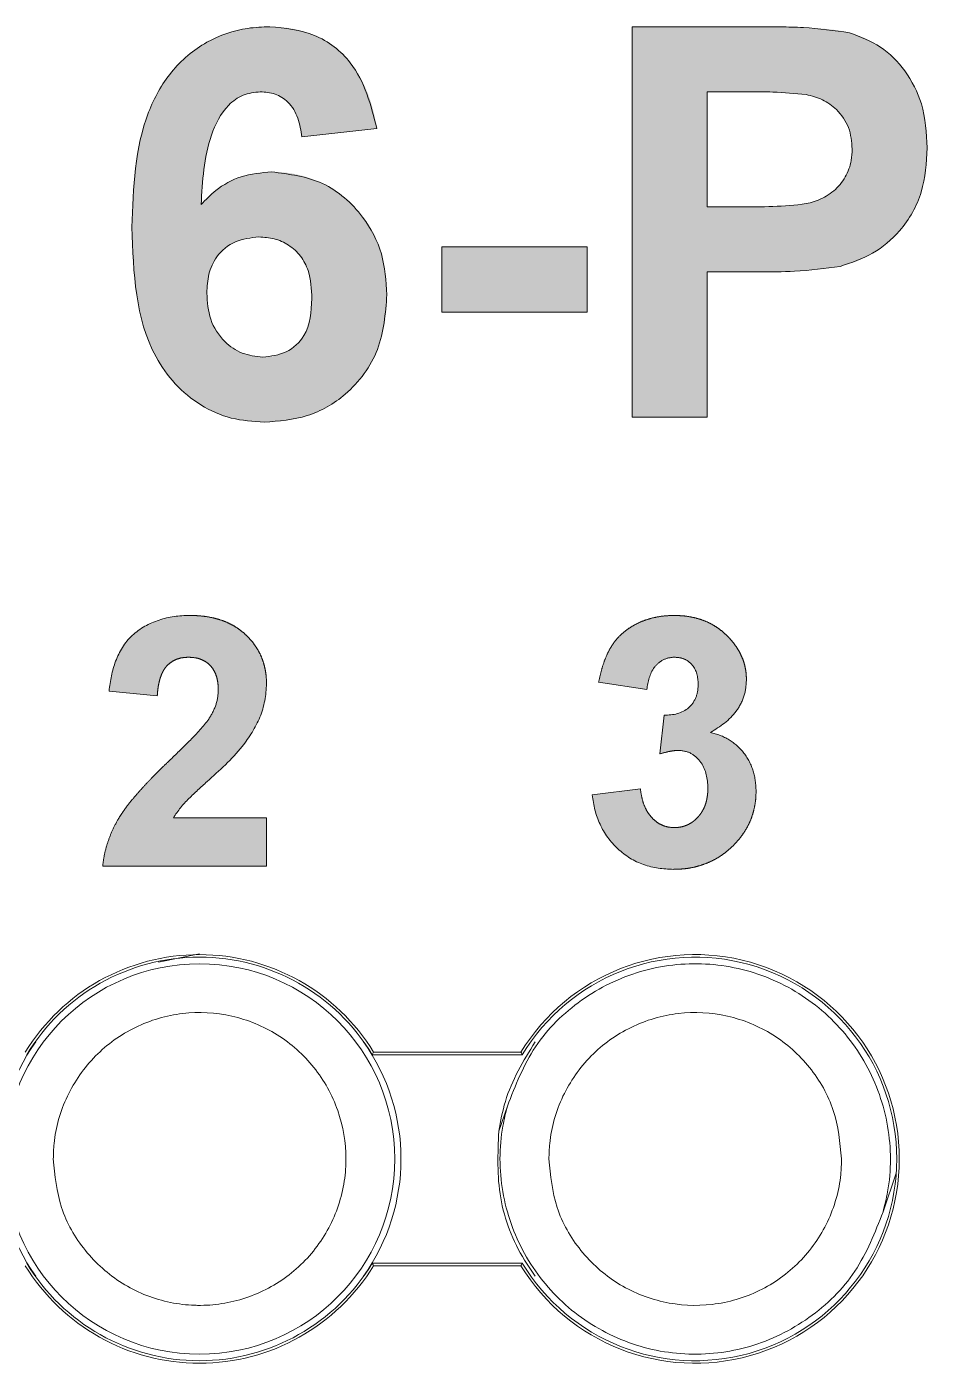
# Model space of a CAD drawing. Extents: x 222 to 1672, y 144 to 807.
# Drawn here: x 460.72 to 465.33, y 469.23 to 476.08 of the extents above; entities that cross this region are included whole.
import ezdxf

# ---------------------------------------------------------------- set-up
doc = ezdxf.new("R2010")
doc.units = 0
doc.header["$LTSCALE"] = 2
doc.header["$MEASUREMENT"] = 0
doc.linetypes.add('PHANTOM', pattern=[12.7, 6.35, -1.27, 1.27, -1.27, 1.27, -1.27])
doc.layers.get('0').update_dxf_attribs({"linetype": 'CONTINUOUS'})
doc.layers.add('DIM', color=7, linetype='CONTINUOUS')

msp = doc.modelspace()

# ---------------------------------------------------------------- hatches: boundary and pattern name
at = {"layer": 'DIM', "lineweight": 5}
h = msp.add_hatch(color=256, dxfattribs=at)
edge = h.paths.add_edge_path(flags=0)
edge.add_spline(control_points=[(461.61215, 475.16596), (461.61413, 475.19402), (461.61791, 475.24766), (461.6258, 475.32426), (461.63566, 475.3934), (461.64769, 475.45514), (461.66092, 475.50975), (461.67651, 475.55695), (461.69371, 475.59698), (461.71379, 475.62965), (461.73526, 475.65674), (461.75744, 475.67995), (461.78106, 475.69944), (461.80552, 475.71568), (461.83128, 475.72817), (461.85823, 475.73703), (461.88619, 475.74298), (461.90539, 475.74345), (461.91503, 475.74369)], knot_values=[0, 0, 0, 0, 0.1172603, 0.2241845, 0.320955, 0.4083091, 0.48636, 0.5550257, 0.6153445, 0.667577, 0.7143589, 0.759247, 0.8011639, 0.8417775, 0.8813708, 0.9201052, 0.9598508, 1, 1, 1, 1], weights=[1, 1, 1, 1, 1, 1, 1, 1, 1, 1, 1, 1, 1, 1, 1, 1, 1, 1, 1], degree=3, periodic=0)
edge.add_spline(control_points=[(461.91503, 475.74369), (461.92926, 475.74302), (461.95665, 475.74174), (461.99574, 475.73109), (462.03042, 475.71305), (462.06125, 475.6882), (462.08689, 475.65518), (462.10669, 475.6145), (462.12117, 475.56631), (462.126, 475.53145), (462.12857, 475.51292)], knot_values=[0, 0, 0, 0, 0.1216945, 0.2343659, 0.3438565, 0.4544471, 0.5709331, 0.6988301, 0.839958, 1, 1, 1, 1], weights=[1, 1, 1, 1, 1, 1, 1, 1, 1, 1, 1], degree=3, periodic=0)
edge.add_line((462.12857, 475.51292), (462.51319, 475.55499))
edge.add_spline(control_points=[(462.51319, 475.55499), (462.50959, 475.57561), (462.50255, 475.61592), (462.48768, 475.67404), (462.46961, 475.72839), (462.44859, 475.77911), (462.42353, 475.82578), (462.39544, 475.86886), (462.3642, 475.90831), (462.3296, 475.94365), (462.29224, 475.97498), (462.25238, 476.00231), (462.21041, 476.02577), (462.16561, 476.04412), (462.1188, 476.05918), (462.06935, 476.06927), (462.01765, 476.07608), (461.98236, 476.0767), (461.96431, 476.07702)], knot_values=[0, 0, 0, 0, 0.075115, 0.1468457, 0.2150562, 0.280578, 0.3436247, 0.404914, 0.4649515, 0.5239311, 0.5821126, 0.6396827, 0.6971809, 0.7543324, 0.8131521, 0.8734131, 0.9352454, 1, 1, 1, 1], weights=[1, 1, 1, 1, 1, 1, 1, 1, 1, 1, 1, 1, 1, 1, 1, 1, 1, 1, 1], degree=3, periodic=0)
edge.add_spline(control_points=[(461.96431, 476.07702), (461.90493, 476.07563), (461.84522, 476.07024), (461.73122, 476.04092), (461.67617, 476.01869), (461.52391, 475.92618), (461.44088, 475.83704), (461.33026, 475.62978), (461.29973, 475.51355), (461.26334, 475.28405), (461.25838, 475.16736), (461.25678, 475.05018)], knot_values=[0, 0, 0, 0, 0.125, 0.125, 0.25, 0.25, 0.5, 0.5, 0.75, 0.75, 1, 1, 1, 1], weights=[1, 1, 1, 1, 1, 1, 1, 1, 1, 1, 1, 1], degree=3, periodic=0)
edge.add_spline(control_points=[(461.25678, 475.05018), (461.2572, 475.00742), (461.258, 474.92488), (461.26755, 474.80572), (461.28191, 474.69566), (461.30253, 474.59488), (461.32909, 474.50345), (461.36206, 474.42143), (461.40055, 474.34829), (461.44612, 474.28502), (461.49554, 474.22978), (461.54874, 474.18223), (461.60511, 474.14182), (461.66479, 474.10871), (461.72773, 474.08292), (461.79396, 474.06434), (461.86365, 474.05339), (461.91125, 474.05206), (461.93547, 474.05138)], knot_values=[0, 0, 0, 0, 0.0940769, 0.1816326, 0.2628976, 0.3382381, 0.4078035, 0.4721532, 0.5325107, 0.5891946, 0.6433094, 0.695349, 0.745917, 0.7956477, 0.8452079, 0.895271, 0.9467347, 1, 1, 1, 1], weights=[1, 1, 1, 1, 1, 1, 1, 1, 1, 1, 1, 1, 1, 1, 1, 1, 1, 1, 1], degree=3, periodic=0)
edge.add_spline(control_points=[(461.93547, 474.05138), (461.95806, 474.05189), (462.00222, 474.05289), (462.06688, 474.06152), (462.12838, 474.07565), (462.18715, 474.09455), (462.24241, 474.1201), (462.29429, 474.15128), (462.34362, 474.18737), (462.38892, 474.22939), (462.43015, 474.27578), (462.46655, 474.32589), (462.49657, 474.38016), (462.52165, 474.43764), (462.54077, 474.49908), (462.55487, 474.56393), (462.56283, 474.63265), (462.56392, 474.67957), (462.56447, 474.70362)], knot_values=[0, 0, 0, 0, 0.066493, 0.1299305, 0.1916304, 0.2520471, 0.311325, 0.3703836, 0.4299813, 0.4909087, 0.5518919, 0.6124427, 0.6728095, 0.7340809, 0.7967426, 0.8618962, 0.9291862, 1, 1, 1, 1], weights=[1, 1, 1, 1, 1, 1, 1, 1, 1, 1, 1, 1, 1, 1, 1, 1, 1, 1, 1], degree=3, periodic=0)
edge.add_spline(control_points=[(462.56447, 474.70362), (462.56392, 474.72635), (462.56286, 474.77075), (462.55474, 474.83582), (462.54113, 474.89749), (462.52239, 474.95633), (462.49721, 475.01149), (462.46774, 475.06406), (462.43194, 475.11286), (462.3914, 475.15805), (462.34726, 475.19909), (462.30044, 475.23501), (462.25156, 475.26582), (462.19987, 475.29016), (462.14635, 475.30949), (462.09074, 475.32378), (462.03279, 475.33173), (461.99345, 475.33286), (461.97353, 475.33343)], knot_values=[0, 0, 0, 0, 0.0706739, 0.1380635, 0.203572, 0.2668866, 0.3297281, 0.3918626, 0.4540097, 0.5175501, 0.5804492, 0.6411809, 0.7008854, 0.7597825, 0.8185154, 0.8776522, 0.9380406, 1, 1, 1, 1], weights=[1, 1, 1, 1, 1, 1, 1, 1, 1, 1, 1, 1, 1, 1, 1, 1, 1, 1, 1], degree=3, periodic=0)
edge.add_spline(control_points=[(461.97353, 475.33343), (461.93921, 475.33229), (461.90504, 475.33026), (461.83827, 475.3164), (461.80522, 475.30521), (461.71209, 475.26225), (461.65886, 475.21673), (461.61215, 475.16596)], knot_values=[0, 0, 0, 0, 0.25, 0.25, 0.5, 0.5, 1, 1, 1, 1], weights=[1, 1, 1, 1, 1, 1, 1, 1], degree=3, periodic=0)
edge = h.paths.add_edge_path(flags=0)
edge.add_spline(control_points=[(462.17986, 474.68399), (462.17961, 474.67117), (462.17912, 474.64641), (462.176, 474.61064), (462.17051, 474.57764), (462.16243, 474.54751), (462.15256, 474.52), (462.1401, 474.49533), (462.12522, 474.47355), (462.10274, 474.44864), (462.07093, 474.42259), (462.02702, 474.40086), (461.9789, 474.387), (461.94518, 474.38549), (461.92785, 474.38471)], knot_values=[0, 0, 0, 0, 0.0865508, 0.1670749, 0.2420369, 0.3119835, 0.3772704, 0.4389304, 0.4979184, 0.5547183, 0.6649145, 0.7729188, 0.8833322, 1, 1, 1, 1], weights=[1, 1, 1, 1, 1, 1, 1, 1, 1, 1, 1, 1, 1, 1, 1], degree=3, periodic=0)
edge.add_spline(control_points=[(461.92785, 474.38471), (461.90957, 474.38565), (461.87333, 474.3875), (461.82079, 474.40455), (461.77176, 474.43198), (461.7344, 474.46277), (461.70737, 474.4921), (461.68974, 474.51709), (461.67485, 474.54428), (461.66229, 474.57344), (461.65323, 474.60514), (461.64651, 474.6389), (461.64183, 474.67492), (461.64154, 474.69974), (461.6414, 474.71244)], knot_values=[0, 0, 0, 0, 0.1123758, 0.2226825, 0.3364495, 0.4568279, 0.5191298, 0.5816647, 0.6446202, 0.7098557, 0.7767452, 0.8472396, 0.9218194, 1, 1, 1, 1], weights=[1, 1, 1, 1, 1, 1, 1, 1, 1, 1, 1, 1, 1, 1, 1], degree=3, periodic=0)
edge.add_spline(control_points=[(461.6414, 474.71244), (461.64161, 474.72393), (461.64204, 474.74631), (461.64566, 474.77875), (461.65165, 474.80906), (461.66, 474.83714), (461.67079, 474.86321), (461.68464, 474.88675), (461.70012, 474.90867), (461.72423, 474.93405), (461.75853, 474.96056), (461.80467, 474.98355), (461.85529, 474.99792), (461.8905, 474.99936), (461.90862, 475.0001)], knot_values=[0, 0, 0, 0, 0.0777619, 0.1514086, 0.2205251, 0.2865664, 0.3493365, 0.4108715, 0.4710649, 0.5305212, 0.6471071, 0.7622836, 0.8776019, 1, 1, 1, 1], weights=[1, 1, 1, 1, 1, 1, 1, 1, 1, 1, 1, 1, 1, 1, 1], degree=3, periodic=0)
edge.add_spline(control_points=[(461.90862, 475.0001), (461.94814, 474.99829), (461.98812, 474.99306), (462.06004, 474.96119), (462.09272, 474.93742), (462.14271, 474.87581), (462.15869, 474.83865), (462.1767, 474.76234), (462.17922, 474.7233), (462.17986, 474.68399)], knot_values=[0, 0, 0, 0, 0.25, 0.25, 0.5, 0.5, 0.75, 0.75, 1, 1, 1, 1], weights=[1, 1, 1, 1, 1, 1, 1, 1, 1, 1], degree=3, periodic=0)
h = msp.add_hatch(color=256, dxfattribs=at)
edge = h.paths.add_edge_path(flags=0)
edge.add_spline(control_points=[(465.3337, 475.45643), (465.333, 475.52063), (465.32774, 475.58422), (465.29803, 475.7088), (465.27345, 475.76886), (465.2029, 475.876), (465.15887, 475.92396), (465.05555, 476.00143), (464.99725, 476.02885), (464.93507, 476.04657)], knot_values=[0, 0, 0, 0, 0.25, 0.25, 0.5, 0.5, 0.75, 0.75, 1, 1, 1, 1], weights=[1, 1, 1, 1, 1, 1, 1, 1, 1, 1], degree=3, periodic=0)
edge.add_spline(control_points=[(464.93507, 476.04657), (464.85746, 476.0655), (464.77818, 476.06934), (464.61951, 476.07581), (464.54011, 476.07694), (464.46071, 476.07702)], knot_values=[0, 0, 0, 0, 0.5, 0.5, 1, 1, 1, 1], weights=[1, 1, 1, 1, 1, 1], degree=3, periodic=0)
edge.add_line((464.46071, 476.07702), (463.82088, 476.07702))
edge.add_line((463.82088, 476.07702), (463.82088, 474.07702))
edge.add_line((463.82088, 474.07702), (464.2055, 474.07702))
edge.add_line((464.2055, 474.07702), (464.2055, 474.82061))
edge.add_line((464.2055, 474.82061), (464.46872, 474.82061))
edge.add_spline(control_points=[(464.46872, 474.82061), (464.49089, 474.8207), (464.53389, 474.82086), (464.59641, 474.82192), (464.65491, 474.82441), (464.70941, 474.82755), (464.75977, 474.83152), (464.80616, 474.83622), (464.84839, 474.84211), (464.87512, 474.8471), (464.88779, 474.84946)], knot_values=[0, 0, 0, 0, 0.1581017, 0.306704, 0.4458722, 0.5756229, 0.696003, 0.806124, 0.9080845, 1, 1, 1, 1], weights=[1, 1, 1, 1, 1, 1, 1, 1, 1, 1, 1], degree=3, periodic=0)
edge.add_spline(control_points=[(464.88779, 474.84946), (464.90553, 474.85402), (464.94152, 474.86328), (464.9943, 474.88453), (465.04632, 474.91213), (465.09803, 474.94464), (465.14759, 474.98373), (465.19243, 475.03057), (465.23284, 475.08411), (465.26854, 475.14419), (465.29835, 475.21157), (465.31859, 475.28681), (465.3319, 475.36915), (465.33309, 475.42659), (465.3337, 475.45643)], knot_values=[0, 0, 0, 0, 0.0671591, 0.136207, 0.2080804, 0.2829645, 0.3600096, 0.4390034, 0.5201317, 0.605578, 0.694866, 0.7894812, 0.8906427, 1, 1, 1, 1], weights=[1, 1, 1, 1, 1, 1, 1, 1, 1, 1, 1, 1, 1, 1, 1], degree=3, periodic=0)
edge = h.paths.add_edge_path(flags=0)
edge.add_spline(control_points=[(464.71271, 475.72967), (464.72916, 475.72592), (464.76156, 475.71853), (464.80685, 475.69856), (464.84755, 475.67167), (464.88327, 475.63844), (464.913, 475.59912), (464.93377, 475.5537), (464.94724, 475.50367), (464.94846, 475.46854), (464.94909, 475.45042)], knot_values=[0, 0, 0, 0, 0.1264898, 0.2490913, 0.3692526, 0.4912991, 0.6138513, 0.7367805, 0.8642406, 1, 1, 1, 1], weights=[1, 1, 1, 1, 1, 1, 1, 1, 1, 1, 1], degree=3, periodic=0)
edge.add_spline(control_points=[(464.94909, 475.45042), (464.94824, 475.42202), (464.94571, 475.39341), (464.92989, 475.33928), (464.91791, 475.31322), (464.87024, 475.24312), (464.82367, 475.20706), (464.71712, 475.16713), (464.66114, 475.16252), (464.54878, 475.15558), (464.49255, 475.15408), (464.43627, 475.15395)], knot_values=[0, 0, 0, 0, 0.125, 0.125, 0.25, 0.25, 0.5, 0.5, 0.75, 0.75, 1, 1, 1, 1], weights=[1, 1, 1, 1, 1, 1, 1, 1, 1, 1, 1, 1], degree=3, periodic=0)
edge.add_line((464.43627, 475.15395), (464.2055, 475.15395))
edge.add_line((464.2055, 475.15395), (464.2055, 475.74369))
edge.add_line((464.2055, 475.74369), (464.40902, 475.74369))
edge.add_spline(control_points=[(464.40902, 475.74369), (464.42719, 475.74354), (464.46204, 475.74324), (464.51186, 475.74313), (464.557, 475.74179), (464.59734, 475.74026), (464.63301, 475.73831), (464.66386, 475.73593), (464.68995, 475.73331), (464.70564, 475.7308), (464.71271, 475.72967)], knot_values=[0, 0, 0, 0, 0.1790754, 0.3436677, 0.4911905, 0.624281, 0.7416517, 0.8433445, 0.9294246, 1, 1, 1, 1], weights=[1, 1, 1, 1, 1, 1, 1, 1, 1, 1, 1], degree=3, periodic=0)
msp.add_hatch(color=256, dxfattribs=at).paths.add_polyline_path([(463.59011, 474.94882), (462.84652, 474.94882), (462.84652, 474.61548), (463.59011, 474.61548)], flags=0)
h = msp.add_hatch(color=256, dxfattribs=at)
edge = h.paths.add_edge_path(flags=0)
edge.add_spline(control_points=[(461.65132, 472.53007), (461.62357, 472.49108), (461.59042, 472.45684), (461.52327, 472.38912), (461.4891, 472.35586), (461.45479, 472.32273)], knot_values=[0, 0, 0, 0, 0.5, 0.5, 1, 1, 1, 1], weights=[1, 1, 1, 1, 1, 1], degree=3, periodic=0)
edge.add_spline(control_points=[(461.45479, 472.32273), (461.43888, 472.30743), (461.40811, 472.27785), (461.36439, 472.23425), (461.32484, 472.19282), (461.28983, 472.15341), (461.25812, 472.11695), (461.23082, 472.08259), (461.20784, 472.05032), (461.18252, 472.01091), (461.15707, 471.96196), (461.13361, 471.90181), (461.11604, 471.84017), (461.11035, 471.79797), (461.10751, 471.77686)], knot_values=[0, 0, 0, 0, 0.0999847, 0.1933643, 0.279631, 0.3593995, 0.4321138, 0.4984758, 0.5580759, 0.6115183, 0.7105433, 0.8073379, 0.903642, 1, 1, 1, 1], weights=[1, 1, 1, 1, 1, 1, 1, 1, 1, 1, 1, 1, 1, 1, 1], degree=3, periodic=0)
edge.add_line((461.10751, 471.77686), (461.94715, 471.77686))
edge.add_line((461.94715, 471.77686), (461.94715, 472.02382))
edge.add_line((461.94715, 472.02382), (461.46997, 472.02382))
edge.add_spline(control_points=[(461.46997, 472.02382), (461.49267, 472.06044), (461.51921, 472.09351), (461.5799, 472.1526), (461.61104, 472.18141), (461.70539, 472.26697), (461.76973, 472.32297), (461.82265, 472.38962)], knot_values=[0, 0, 0, 0, 0.25, 0.25, 0.5, 0.5, 1, 1, 1, 1], weights=[1, 1, 1, 1, 1, 1, 1, 1], degree=3, periodic=0)
edge.add_spline(control_points=[(461.82265, 472.38962), (461.85818, 472.43656), (461.89113, 472.4862), (461.93548, 472.59398), (461.94583, 472.65274), (461.94715, 472.71168)], knot_values=[0, 0, 0, 0, 0.5, 0.5, 1, 1, 1, 1], weights=[1, 1, 1, 1, 1, 1], degree=3, periodic=0)
edge.add_spline(control_points=[(461.94715, 472.71168), (461.94692, 472.72388), (461.94645, 472.74787), (461.94101, 472.783), (461.93282, 472.8166), (461.92157, 472.84881), (461.90644, 472.87921), (461.8883, 472.90827), (461.86694, 472.93585), (461.84223, 472.96149), (461.81482, 472.98487), (461.78475, 473.00537), (461.75212, 473.02264), (461.71706, 473.03685), (461.6794, 473.04751), (461.63952, 473.05556), (461.59707, 473.06018), (461.56799, 473.06073), (461.55306, 473.06102)], knot_values=[0, 0, 0, 0, 0.0617679, 0.1215089, 0.1796931, 0.2368754, 0.2940179, 0.3514178, 0.4102701, 0.4705148, 0.5315599, 0.592554, 0.6545737, 0.7183293, 0.7839363, 0.852633, 0.924335, 1, 1, 1, 1], weights=[1, 1, 1, 1, 1, 1, 1, 1, 1, 1, 1, 1, 1, 1, 1, 1, 1, 1, 1], degree=3, periodic=0)
edge.add_spline(control_points=[(461.55306, 473.06102), (461.49973, 473.06032), (461.44669, 473.05416), (461.34633, 473.02082), (461.29836, 472.99487), (461.22016, 472.92247), (461.19245, 472.87563), (461.15561, 472.77764), (461.14668, 472.726), (461.14044, 472.67361)], knot_values=[0, 0, 0, 0, 0.25, 0.25, 0.5, 0.5, 0.75, 0.75, 1, 1, 1, 1], weights=[1, 1, 1, 1, 1, 1, 1, 1, 1, 1], degree=3, periodic=0)
edge.add_line((461.14044, 472.67361), (461.38739, 472.64943))
edge.add_spline(control_points=[(461.38739, 472.64943), (461.38796, 472.65802), (461.38906, 472.67456), (461.39252, 472.69833), (461.3968, 472.72016), (461.40213, 472.74017), (461.40885, 472.75822), (461.41655, 472.77452), (461.42522, 472.78901), (461.43821, 472.80545), (461.45751, 472.8221), (461.48431, 472.83696), (461.51508, 472.8455), (461.53671, 472.84649), (461.54791, 472.84699)], knot_values=[0, 0, 0, 0, 0.089873, 0.1731115, 0.2507683, 0.3222695, 0.3891663, 0.4516783, 0.5103696, 0.5652154, 0.6699706, 0.7742151, 0.8831211, 1, 1, 1, 1], weights=[1, 1, 1, 1, 1, 1, 1, 1, 1, 1, 1, 1, 1, 1, 1], degree=3, periodic=0)
edge.add_spline(control_points=[(461.54791, 472.84699), (461.55919, 472.84646), (461.58078, 472.84543), (461.61139, 472.83744), (461.63802, 472.82352), (461.66058, 472.8041), (461.67859, 472.77938), (461.69147, 472.74982), (461.69888, 472.71556), (461.69974, 472.69131), (461.7002, 472.6785)], knot_values=[0, 0, 0, 0, 0.131231, 0.2510918, 0.3649536, 0.47821, 0.5946121, 0.7179637, 0.8509261, 1, 1, 1, 1], weights=[1, 1, 1, 1, 1, 1, 1, 1, 1, 1, 1], degree=3, periodic=0)
edge.add_spline(control_points=[(461.7002, 472.6785), (461.69884, 472.65215), (461.6956, 472.62612), (461.67815, 472.57597), (461.66501, 472.5528), (461.65132, 472.53007)], knot_values=[0, 0, 0, 0, 0.5, 0.5, 1, 1, 1, 1], weights=[1, 1, 1, 1, 1, 1], degree=3, periodic=0)
h = msp.add_hatch(color=256, dxfattribs=at)
edge = h.paths.add_edge_path(flags=0)
edge.add_spline(control_points=[(464.20925, 472.1779), (464.20911, 472.17035), (464.20883, 472.15556), (464.20649, 472.13396), (464.20264, 472.11348), (464.19726, 472.09419), (464.19039, 472.076), (464.18152, 472.05931), (464.17141, 472.04369), (464.15995, 472.02929), (464.14702, 472.01665), (464.1338, 472.00505), (464.11929, 471.9959), (464.10453, 471.98767), (464.08858, 471.98189), (464.07209, 471.97742), (464.05482, 471.97481), (464.04308, 471.97455), (464.03715, 471.97442)], knot_values=[0, 0, 0, 0, 0.0758305, 0.1485862, 0.2178373, 0.2849122, 0.3495259, 0.4127003, 0.4743294, 0.5361989, 0.5970956, 0.6557591, 0.7123701, 0.7690074, 0.8251514, 0.8821802, 0.9405204, 1, 1, 1, 1], weights=[1, 1, 1, 1, 1, 1, 1, 1, 1, 1, 1, 1, 1, 1, 1, 1, 1, 1, 1], degree=3, periodic=0)
edge.add_spline(control_points=[(464.03715, 471.97442), (464.02618, 471.97495), (464.00474, 471.97598), (463.97398, 471.98617), (463.94573, 472.00228), (463.92079, 472.02518), (463.8987, 472.05337), (463.88234, 472.0881), (463.86969, 472.12798), (463.86565, 472.1568), (463.86352, 472.17199)], knot_values=[0, 0, 0, 0, 0.1131108, 0.2210721, 0.3314922, 0.4470273, 0.5690459, 0.6995095, 0.8416922, 1, 1, 1, 1], weights=[1, 1, 1, 1, 1, 1, 1, 1, 1, 1, 1], degree=3, periodic=0)
edge.add_line((463.86352, 472.17199), (463.61656, 472.14163))
edge.add_spline(control_points=[(463.61656, 472.14163), (463.62297, 472.08966), (463.63445, 472.03857), (463.67842, 471.94413), (463.70925, 471.90145), (463.7861, 471.82996), (463.83107, 471.802), (463.92894, 471.76775), (463.97994, 471.76128), (464.03201, 471.7604)], knot_values=[0, 0, 0, 0, 0.25, 0.25, 0.5, 0.5, 0.75, 0.75, 1, 1, 1, 1], weights=[1, 1, 1, 1, 1, 1, 1, 1, 1, 1], degree=3, periodic=0)
edge.add_spline(control_points=[(464.03201, 471.7604), (464.04677, 471.76074), (464.07589, 471.76143), (464.11856, 471.7668), (464.15934, 471.77622), (464.19826, 471.78897), (464.23531, 471.8057), (464.27071, 471.82558), (464.30378, 471.84995), (464.33491, 471.87718), (464.36327, 471.90704), (464.38817, 471.93878), (464.40907, 471.97221), (464.42655, 472.00698), (464.43962, 472.04358), (464.44911, 472.08157), (464.45535, 472.12111), (464.45592, 472.14804), (464.4562, 472.1617)], knot_values=[0, 0, 0, 0, 0.0680365, 0.1341682, 0.1978302, 0.2606972, 0.3226179, 0.3849258, 0.4474589, 0.5115953, 0.575337, 0.6370049, 0.6972077, 0.756774, 0.8160353, 0.8759468, 0.937097, 1, 1, 1, 1], weights=[1, 1, 1, 1, 1, 1, 1, 1, 1, 1, 1, 1, 1, 1, 1, 1, 1, 1, 1], degree=3, periodic=0)
edge.add_spline(control_points=[(464.4562, 472.1617), (464.45537, 472.1963), (464.45182, 472.23048), (464.43141, 472.29682), (464.41535, 472.32767), (464.37299, 472.38272), (464.34783, 472.40602), (464.28823, 472.4422), (464.25591, 472.4539), (464.22211, 472.4619)], knot_values=[0, 0, 0, 0, 0.25, 0.25, 0.5, 0.5, 0.75, 0.75, 1, 1, 1, 1], weights=[1, 1, 1, 1, 1, 1, 1, 1, 1, 1], degree=3, periodic=0)
edge.add_spline(control_points=[(464.22211, 472.4619), (464.27219, 472.49077), (464.32033, 472.52465), (464.37149, 472.59384), (464.38482, 472.61966), (464.40283, 472.67445), (464.40576, 472.70293), (464.40681, 472.73175)], knot_values=[0, 0, 0, 0, 0.5, 0.5, 0.75, 0.75, 1, 1, 1, 1], weights=[1, 1, 1, 1, 1, 1, 1, 1], degree=3, periodic=0)
edge.add_spline(control_points=[(464.40681, 472.73175), (464.40658, 472.74154), (464.40612, 472.76103), (464.40193, 472.78984), (464.39486, 472.81778), (464.38538, 472.84511), (464.37264, 472.8714), (464.35761, 472.89726), (464.33966, 472.92214), (464.32584, 472.93766), (464.31884, 472.94552)], knot_values=[0, 0, 0, 0, 0.1238983, 0.2467408, 0.3676144, 0.4884929, 0.6123389, 0.7369205, 0.8668022, 1, 1, 1, 1], weights=[1, 1, 1, 1, 1, 1, 1, 1, 1, 1, 1], degree=3, periodic=0)
edge.add_spline(control_points=[(464.31884, 472.94552), (464.30977, 472.95474), (464.29184, 472.97299), (464.26156, 472.99643), (464.2294, 473.01675), (464.19466, 473.03289), (464.15793, 473.04557), (464.11905, 473.05453), (464.07796, 473.06005), (464.04978, 473.06069), (464.03535, 473.06102)], knot_values=[0, 0, 0, 0, 0.1228372, 0.2430698, 0.3632248, 0.4839762, 0.6064773, 0.7320876, 0.8628777, 1, 1, 1, 1], weights=[1, 1, 1, 1, 1, 1, 1, 1, 1, 1, 1], degree=3, periodic=0)
edge.add_spline(control_points=[(464.03535, 473.06102), (464.01852, 473.06056), (463.98551, 473.05964), (463.93738, 473.05163), (463.89166, 473.03911), (463.84887, 473.02136), (463.80946, 472.99941), (463.77435, 472.97317), (463.74376, 472.94325), (463.71764, 472.90896), (463.69606, 472.86959), (463.67726, 472.82493), (463.66136, 472.77434), (463.65356, 472.73826), (463.64949, 472.7194)], knot_values=[0, 0, 0, 0, 0.0887937, 0.1740353, 0.2566934, 0.3384464, 0.4178559, 0.4941374, 0.5690024, 0.6429332, 0.7207162, 0.8052548, 0.8982642, 1, 1, 1, 1], weights=[1, 1, 1, 1, 1, 1, 1, 1, 1, 1, 1, 1, 1, 1, 1], degree=3, periodic=0)
edge.add_line((463.64949, 472.7194), (463.89644, 472.68236))
edge.add_spline(control_points=[(463.89644, 472.68236), (463.9019, 472.72215), (463.91067, 472.76273), (463.94686, 472.81051), (463.96216, 472.82403), (463.99776, 472.84254), (464.01748, 472.84601), (464.03741, 472.84699)], knot_values=[0, 0, 0, 0, 0.5, 0.5, 0.75, 0.75, 1, 1, 1, 1], weights=[1, 1, 1, 1, 1, 1, 1, 1], degree=3, periodic=0)
edge.add_spline(control_points=[(464.03741, 472.84699), (464.05486, 472.8462), (464.0724, 472.84424), (464.10422, 472.83061), (464.11829, 472.81991), (464.15157, 472.77968), (464.1586, 472.74452), (464.15986, 472.71014)], knot_values=[0, 0, 0, 0, 0.25, 0.25, 0.5, 0.5, 1, 1, 1, 1], weights=[1, 1, 1, 1, 1, 1, 1, 1], degree=3, periodic=0)
edge.add_spline(control_points=[(464.15986, 472.71014), (464.15883, 472.68765), (464.15685, 472.66491), (464.14064, 472.62286), (464.12764, 472.60369), (464.0777, 472.55883), (464.03034, 472.54988), (463.98545, 472.55065)], knot_values=[0, 0, 0, 0, 0.25, 0.25, 0.5, 0.5, 1, 1, 1, 1], weights=[1, 1, 1, 1, 1, 1, 1, 1], degree=3, periodic=0)
edge.add_line((463.98545, 472.55065), (463.9623, 472.35129))
edge.add_spline(control_points=[(463.9623, 472.35129), (463.97819, 472.35614), (463.99422, 472.36069), (464.0105, 472.36398), (464.01871, 472.36563), (464.02695, 472.36717), (464.03526, 472.36813), (464.04357, 472.3691), (464.05195, 472.36934), (464.06031, 472.36955)], knot_values=[0, 0, 0, 0, 0.0000499, 0.0000499, 0.0000499, 0.000075, 0.000075, 0.000075, 0.0001001, 0.0001001, 0.0001001, 0.0001001], weights=[1, 1, 1, 1, 1, 1, 1, 1, 1, 1], degree=3, periodic=0)
edge.add_spline(control_points=[(464.06031, 472.36955), (464.08315, 472.36802), (464.10597, 472.36409), (464.14529, 472.34097), (464.16166, 472.32479), (464.20056, 472.2693), (464.20757, 472.22294), (464.20925, 472.1779)], knot_values=[0, 0, 0, 0, 0.25, 0.25, 0.5, 0.5, 1, 1, 1, 1], weights=[1, 1, 1, 1, 1, 1, 1, 1], degree=3, periodic=0)

# ---------------------------------------------------------------- linework, layer by layer
at = {"linetype": 'Continuous', "lineweight": 5}
for p, q in [((463.82089, 476.07702), (464.4607, 476.07702)), ((463.82089, 474.07702), (463.82089, 476.07702)), ((464.2055, 475.74369), (464.2055, 475.15394)), ((464.40902, 475.74369), (464.2055, 475.74369)), ((462.51319, 475.55499), (462.12858, 475.51292)), ((464.2055, 475.15394), (464.43626, 475.15394)), ((462.84652, 474.94882), (463.59011, 474.94882)), ((462.84652, 474.61548), (462.84652, 474.94882)), ((463.59011, 474.94882), (463.59011, 474.61548)), ((464.46872, 474.82061), (464.2055, 474.82061)), ((464.2055, 474.82061), (464.2055, 474.07702)), ((463.59011, 474.61548), (462.84652, 474.61548)), ((464.2055, 474.07702), (463.82089, 474.07702)), ((461.60438, 471.32675), (461.39282, 471.28467)), ((460.76169, 470.87673), (460.76462, 470.87673)), ((462.44414, 470.87673), (462.44543, 470.87673)), ((462.48884, 470.81059), (463.25827, 470.81059)), ((462.48884, 470.81059), (463.25827, 470.81059)), ((463.25091, 470.82368), (462.4962, 470.82368)), ((463.25091, 470.82368), (462.4962, 470.82368)), ((463.18184, 470.54784), (463.13765, 470.41902)), ((465.17465, 470.20311), (465.10692, 470.00557)), ((463.25827, 469.74313), (462.48884, 469.74313)), ((463.25827, 469.74313), (462.48884, 469.74313)), ((462.4962, 469.73004), (463.25091, 469.73004)), ((462.4962, 469.73004), (463.25091, 469.73004)), ((460.76462, 469.67673), (460.76187, 469.67673)), ((462.44414, 469.67673), (462.44525, 469.67673))]:
    msp.add_line(p, q, dxfattribs=at)
at = {"linetype": 'PHANTOM', "lineweight": 5}
for p, q in [((463.89644, 472.68236), (463.64949, 472.7194)), ((461.38739, 472.64943), (461.14044, 472.67361)), ((463.9623, 472.35129), (463.98545, 472.55065)), ((463.61656, 472.14163), (463.86352, 472.17199)), ((461.46997, 472.02382), (461.94715, 472.02382)), ((461.94715, 472.02382), (461.94715, 471.77686)), ((461.94715, 471.77686), (461.10751, 471.77686))]:
    msp.add_line(p, q, dxfattribs=at)
at = {"linetype": 'Continuous', "lineweight": 5, "flags": 128}
for points in [[(462.48884, 470.81059), (462.49391, 470.8196), (462.4962, 470.82368)], [(462.48884, 470.81059), (462.49391, 470.8196), (462.4962, 470.82368)], [(463.25827, 470.81059), (463.2532, 470.8196), (463.25091, 470.82368)], [(462.48884, 469.74313), (462.49391, 469.73413), (462.4962, 469.73004)], [(462.48884, 469.74313), (462.49391, 469.73413), (462.4962, 469.73004)], [(463.25827, 469.74313), (463.2532, 469.73413), (463.25091, 469.73004)]]:
    msp.add_lwpolyline(points, dxfattribs=at)
at = {"linetype": 'Continuous', "lineweight": 5}
msp.add_circle((461.60438, 470.2767), 1, dxfattribs=at)
for centre, radius, start, end in [((461.60356, 470.27686), 1.04682, 31.490802, 148.509198), ((461.60356, 470.27686), 1.04682, 31.490802, 148.509198), ((461.60356, 470.27686), 1.03373, 31.085274, 148.914726), ((461.60356, 470.27686), 1.03373, 31.085274, 148.914726), ((464.14356, 470.27686), 1.04682, 211.490802, 148.509198), ((464.14356, 470.27686), 1.04682, 211.490802, 148.509198), ((464.14356, 470.27686), 1.03373, 211.085274, 148.914726), ((461.60438, 470.27673), 1.03208, 144.454517, 215.545483), ((461.60438, 470.27673), 1.03208, 324.454517, 35.545483), ((461.60356, 470.27686), 1.04682, 211.490802, 328.509198), ((461.60356, 470.27686), 1.04682, 211.490802, 328.509198), ((461.60356, 470.27686), 1.03373, 211.085274, 328.914726), ((461.60356, 470.27686), 1.03373, 211.085274, 328.914726)]:
    msp.add_arc(centre, radius, start, end, dxfattribs=at)
for points, knots in [([(461.25679, 475.05018), (461.2642, 475.25223), (461.27456, 475.5346), (461.44897, 475.85408), (461.62994, 476.00735), (461.81498, 476.07112), (461.92655, 476.07553), (461.96431, 476.07702)], [0, 0, 0, 0, 0.4239803, 0.5925496, 0.7616971, 0.9193686, 1, 1, 1, 1]), ([(461.96431, 476.07702), (462.04253, 476.06952), (462.1988, 476.05454), (462.4315, 475.87345), (462.48222, 475.67571), (462.51319, 475.55499)], [0, 0, 0, 0, 0.280773, 0.5608746, 1, 1, 1, 1]), ([(464.4607, 476.07702), (464.50043, 476.07682), (464.57989, 476.07641), (464.73861, 476.07335), (464.85655, 476.05727), (464.93506, 476.04657)], [0, 0, 0, 0, 0.2505271, 0.5010647, 1, 1, 1, 1]), ([(464.93506, 476.04657), (464.99002, 476.02559), (465.09997, 475.9836), (465.22859, 475.85203), (465.32096, 475.67309), (465.3292, 475.53297), (465.3337, 475.45643)], [0, 0, 0, 0, 0.22804244, 0.45619083, 0.70296382, 1, 1, 1, 1]), ([(461.91503, 475.74369), (461.88501, 475.74021), (461.82493, 475.73325), (461.72496, 475.66059), (461.62963, 475.4665), (461.61915, 475.2864), (461.61215, 475.16597)], [0, 0, 0, 0, 0.1248199, 0.2498701, 0.4983681, 1, 1, 1, 1]), ([(462.12858, 475.51292), (462.12361, 475.54532), (462.1137, 475.60995), (462.06617, 475.69117), (461.99241, 475.73752), (461.94084, 475.74163), (461.91503, 475.74369)], [0, 0, 0, 0, 0.2807538, 0.5599481, 0.7797624, 1, 1, 1, 1]), ([(464.71271, 475.72967), (464.65615, 475.73483), (464.55511, 475.74405), (464.45367, 475.7438), (464.40902, 475.74369)], [0, 0, 0, 0, 0.5598283, 1, 1, 1, 1]), ([(464.94909, 475.45042), (464.94589, 475.48797), (464.93951, 475.56299), (464.87723, 475.65092), (464.7983, 475.70759), (464.74124, 475.72231), (464.71271, 475.72967)], [0, 0, 0, 0, 0.2798697, 0.5591332, 0.7795227, 1, 1, 1, 1]), ([(465.3337, 475.45643), (465.32904, 475.37969), (465.31974, 475.22641), (465.21126, 475.03586), (465.05885, 474.90725), (464.94482, 474.86872), (464.8878, 474.84946)], [0, 0, 0, 0, 0.2803134, 0.5598962, 0.7799061, 1, 1, 1, 1]), ([(464.43626, 475.15394), (464.49273, 475.15495), (464.60599, 475.15698), (464.75314, 475.1706), (464.85764, 475.2321), (464.91707, 475.30417), (464.94604, 475.3813), (464.94823, 475.43099), (464.94909, 475.45042)], [0, 0, 0, 0, 0.2521209, 0.505712, 0.6424617, 0.7794878, 0.913789, 1, 1, 1, 1]), ([(461.61215, 475.16597), (461.6361, 475.19077), (461.69452, 475.25127), (461.81789, 475.31992), (461.92062, 475.32884), (461.97353, 475.33343)], [0, 0, 0, 0, 0.2520662, 0.6147882, 1, 1, 1, 1]), ([(461.97353, 475.33343), (462.06385, 475.32192), (462.2446, 475.29888), (462.44043, 475.12476), (462.55017, 474.91675), (462.5597, 474.77471), (462.56447, 474.70362)], [0, 0, 0, 0, 0.2793167, 0.5590083, 0.7792832, 1, 1, 1, 1]), ([(461.93546, 474.05138), (461.87854, 474.05502), (461.76474, 474.06231), (461.60645, 474.13343), (461.47443, 474.2427), (461.27596, 474.52398), (461.2653, 474.81649), (461.25679, 475.05018)], [0, 0, 0, 0, 0.1254297, 0.2507866, 0.3762025, 0.5016292, 1, 1, 1, 1]), ([(461.90862, 475.0001), (461.86713, 474.99546), (461.78424, 474.98621), (461.69011, 474.90935), (461.64621, 474.81013), (461.64301, 474.74504), (461.6414, 474.71244)], [0, 0, 0, 0, 0.2798465, 0.5590016, 0.7790757, 1, 1, 1, 1]), ([(462.17985, 474.68399), (462.17744, 474.73275), (462.17365, 474.8095), (462.12607, 474.90464), (462.06336, 474.96053), (461.98822, 474.99511), (461.93482, 474.99846), (461.90862, 475.0001)], [0, 0, 0, 0, 0.3076034, 0.4841254, 0.6613296, 0.8338274, 1, 1, 1, 1]), ([(464.8878, 474.84946), (464.8099, 474.83927), (464.67076, 474.82107), (464.53047, 474.82075), (464.46872, 474.82061)], [0, 0, 0, 0, 0.5597955, 1, 1, 1, 1]), ([(461.6414, 474.71244), (461.6442, 474.66658), (461.64978, 474.57513), (461.72195, 474.4655), (461.82039, 474.39701), (461.89205, 474.38881), (461.92786, 474.38471)], [0, 0, 0, 0, 0.28049716, 0.55937537, 0.77985482, 1, 1, 1, 1]), ([(462.56447, 474.70362), (462.55658, 474.60785), (462.54082, 474.41665), (462.37682, 474.19411), (462.16055, 474.06847), (462.01054, 474.05708), (461.93546, 474.05138)], [0, 0, 0, 0, 0.280163, 0.559333, 0.7794323, 1, 1, 1, 1]), ([(461.92786, 474.38471), (461.9695, 474.38947), (462.05259, 474.39896), (462.16965, 474.50751), (462.17598, 474.61704), (462.17985, 474.68399)], [0, 0, 0, 0, 0.2807914, 0.5603395, 1, 1, 1, 1]), ([(463.18184, 470.54784), (463.22297, 470.65308), (463.30523, 470.86356), (463.55231, 471.10492), (463.85835, 471.2551), (464.19872, 471.29438), (464.53242, 471.21909), (464.82246, 471.03753), (465.03626, 470.77007), (465.14857, 470.44752), (465.15058, 470.18241), (465.11533, 470.03963), (465.10692, 470.00557)], [0, 0, 0, 0, 0.1073731, 0.2147458, 0.3221178, 0.4294903, 0.5368626, 0.6442352, 0.7516075, 0.8589793, 0.9663517, 1, 1, 1, 1]), ([(460.85438, 470.2767), (460.86267, 470.19237), (460.87925, 470.0237), (461.00857, 469.79921), (461.19884, 469.62857), (461.39688, 469.54741), (461.53194, 469.5287), (461.62529, 469.52548), (461.76135, 469.53489), (461.96417, 469.60226), (462.16703, 469.7594), (462.30659, 469.97461), (462.35091, 470.15847), (462.35727, 470.3434), (462.32567, 470.52987), (462.20124, 470.75416), (462.00955, 470.92486), (461.77217, 471.02242), (461.51586, 471.03593), (461.26959, 470.96384), (461.06086, 470.81424), (460.91418, 470.60422), (460.85882, 470.41325), (460.85523, 470.30301), (460.85438, 470.2767)], [0, 0, 0, 0, 0.0536753, 0.1073508, 0.1610265, 0.214702, 0.2412505, 0.2478661, 0.2744146, 0.3280904, 0.3817655, 0.4354413, 0.4891171, 0.5000993, 0.5537754, 0.6074509, 0.661126, 0.7148016, 0.7684771, 0.8221526, 0.8758284, 0.9295035, 0.9831792, 1, 1, 1, 1]), ([(464.89438, 470.2767), (464.88609, 470.36104), (464.8695, 470.52971), (464.74022, 470.7542), (464.54982, 470.92485), (464.3121, 471.02242), (464.05588, 471.03593), (463.80959, 470.96384), (463.60086, 470.81424), (463.45418, 470.60422), (463.39882, 470.41325), (463.39523, 470.30301), (463.39438, 470.2767)], [0, 0, 0, 0, 0.1073736, 0.2147458, 0.3221174, 0.4294898, 0.5368622, 0.6442346, 0.7516075, 0.8589791, 0.9663517, 1, 1, 1, 1]), ([(463.32356, 470.87673), (463.26376, 470.77808), (463.17667, 470.63439), (463.14696, 470.47042), (463.13765, 470.41902)], [0, 0, 0, 0, 0.6865718, 1, 1, 1, 1]), ([(465.10692, 470.00557), (465.06579, 469.90033), (464.98352, 469.68985), (464.73645, 469.44849), (464.43041, 469.29831), (464.09004, 469.25902), (463.75634, 469.33433), (463.4663, 469.51587), (463.2525, 469.78333), (463.14018, 470.10589), (463.13817, 470.371), (463.17343, 470.51378), (463.18184, 470.54784)], [0, 0, 0, 0, 0.10737216, 0.21474474, 0.32211736, 0.42948993, 0.53686262, 0.64423477, 0.75160721, 0.85898027, 0.96635286, 1, 1, 1, 1]), ([(463.13765, 470.41902), (463.13285, 470.30441), (463.12325, 470.07519), (463.22235, 469.82472), (463.30504, 469.7038), (463.32356, 469.67673)], [0, 0, 0, 0, 0.43698259, 0.87396271, 1, 1, 1, 1]), ([(463.39438, 470.2767), (463.40267, 470.19237), (463.41926, 470.0237), (463.54854, 469.79921), (463.73893, 469.62856), (463.97666, 469.53098), (464.23287, 469.51749), (464.47917, 469.58957), (464.6879, 469.73917), (464.83458, 469.94919), (464.88994, 470.14016), (464.89352, 470.2504), (464.89438, 470.2767)], [0, 0, 0, 0, 0.1073722, 0.2147447, 0.3221174, 0.4294901, 0.5368625, 0.6442352, 0.7516074, 0.8589804, 0.9663517, 1, 1, 1, 1])]:
    msp.add_open_spline(points, degree=3, knots=knots, dxfattribs=at)
at = {"linetype": 'PHANTOM', "lineweight": 5}
for points, knots in [([(461.14044, 472.67361), (461.14668, 472.726), (461.15561, 472.77764), (461.19245, 472.87563), (461.22016, 472.92247), (461.29836, 472.99487), (461.34633, 473.02082), (461.44669, 473.05416), (461.49973, 473.06032), (461.55306, 473.06102)], [0, 0, 0, 0, 0.25, 0.25, 0.5, 0.5, 0.75, 0.75, 1, 1, 1, 1]), ([(461.55306, 473.06102), (461.56799, 473.06073), (461.59707, 473.06018), (461.63952, 473.05556), (461.6794, 473.04751), (461.71706, 473.03685), (461.75212, 473.02264), (461.78475, 473.00537), (461.81482, 472.98487), (461.84223, 472.96149), (461.86694, 472.93585), (461.8883, 472.90827), (461.90644, 472.87921), (461.92157, 472.84881), (461.93282, 472.8166), (461.94101, 472.783), (461.94645, 472.74787), (461.94692, 472.72388), (461.94715, 472.71168)], [0, 0, 0, 0, 0.075665, 0.147367, 0.2160637, 0.2816707, 0.3454263, 0.407446, 0.4684401, 0.5294852, 0.5897299, 0.6485822, 0.7059821, 0.7631246, 0.8203069, 0.8784911, 0.9382321, 1, 1, 1, 1]), ([(463.64949, 472.7194), (463.65356, 472.73826), (463.66136, 472.77434), (463.67726, 472.82493), (463.69606, 472.86959), (463.71764, 472.90896), (463.74376, 472.94325), (463.77435, 472.97317), (463.80946, 472.99941), (463.84887, 473.02136), (463.89166, 473.03911), (463.93738, 473.05163), (463.98551, 473.05964), (464.01852, 473.06056), (464.03535, 473.06102)], [0, 0, 0, 0, 0.1017358, 0.1947452, 0.2792838, 0.3570668, 0.4309976, 0.5058626, 0.5821441, 0.6615536, 0.7433066, 0.8259647, 0.9112063, 1, 1, 1, 1]), ([(464.03535, 473.06102), (464.04978, 473.06069), (464.07796, 473.06005), (464.11905, 473.05453), (464.15793, 473.04557), (464.19466, 473.03289), (464.2294, 473.01675), (464.26156, 472.99643), (464.29184, 472.97299), (464.30977, 472.95474), (464.31884, 472.94552)], [0, 0, 0, 0, 0.1371223, 0.2679124, 0.3935227, 0.5160238, 0.6367752, 0.7569302, 0.8771628, 1, 1, 1, 1]), ([(464.31884, 472.94552), (464.32584, 472.93766), (464.33966, 472.92214), (464.35761, 472.89726), (464.37264, 472.8714), (464.38538, 472.84511), (464.39486, 472.81778), (464.40193, 472.78984), (464.40612, 472.76103), (464.40658, 472.74154), (464.40681, 472.73175)], [0, 0, 0, 0, 0.1331978, 0.2630795, 0.3876611, 0.5115071, 0.6323856, 0.7532592, 0.8761017, 1, 1, 1, 1]), ([(461.54791, 472.84699), (461.53671, 472.84649), (461.51508, 472.8455), (461.48431, 472.83696), (461.45751, 472.8221), (461.43821, 472.80545), (461.42522, 472.78901), (461.41655, 472.77452), (461.40885, 472.75822), (461.40213, 472.74017), (461.3968, 472.72016), (461.39252, 472.69833), (461.38906, 472.67456), (461.38796, 472.65802), (461.38739, 472.64943)], [0, 0, 0, 0, 0.1168789, 0.2257849, 0.3300294, 0.4347846, 0.4896304, 0.5483217, 0.6108337, 0.6777305, 0.7492317, 0.8268885, 0.910127, 1, 1, 1, 1]), ([(461.7002, 472.6785), (461.69974, 472.69131), (461.69888, 472.71556), (461.69147, 472.74982), (461.67859, 472.77938), (461.66058, 472.8041), (461.63802, 472.82352), (461.61139, 472.83744), (461.58078, 472.84543), (461.55919, 472.84646), (461.54791, 472.84699)], [0, 0, 0, 0, 0.1490739, 0.2820363, 0.4053879, 0.52179, 0.6350464, 0.7489082, 0.868769, 1, 1, 1, 1]), ([(464.03741, 472.84699), (464.01748, 472.84601), (463.99776, 472.84254), (463.96216, 472.82403), (463.94686, 472.81051), (463.91067, 472.76273), (463.9019, 472.72215), (463.89644, 472.68236)], [0, 0, 0, 0, 0.25, 0.25, 0.5, 0.5, 1, 1, 1, 1]), ([(464.15986, 472.71014), (464.1586, 472.74452), (464.15157, 472.77968), (464.11829, 472.81991), (464.10422, 472.83061), (464.0724, 472.84424), (464.05486, 472.8462), (464.03741, 472.84699)], [0, 0, 0, 0, 0.5, 0.5, 0.75, 0.75, 1, 1, 1, 1]), ([(464.40681, 472.73175), (464.40576, 472.70293), (464.40283, 472.67445), (464.38482, 472.61966), (464.37149, 472.59384), (464.32033, 472.52465), (464.27219, 472.49077), (464.22211, 472.4619)], [0, 0, 0, 0, 0.25, 0.25, 0.5, 0.5, 1, 1, 1, 1]), ([(461.65132, 472.53007), (461.66501, 472.5528), (461.67815, 472.57597), (461.6956, 472.62612), (461.69884, 472.65215), (461.7002, 472.6785)], [0, 0, 0, 0, 0.5, 0.5, 1, 1, 1, 1]), ([(461.94715, 472.71168), (461.94583, 472.65274), (461.93548, 472.59398), (461.89113, 472.4862), (461.85818, 472.43656), (461.82265, 472.38962)], [0, 0, 0, 0, 0.5, 0.5, 1, 1, 1, 1]), ([(463.98545, 472.55065), (464.03034, 472.54988), (464.0777, 472.55883), (464.12764, 472.60369), (464.14064, 472.62286), (464.15685, 472.66491), (464.15883, 472.68765), (464.15986, 472.71014)], [0, 0, 0, 0, 0.5, 0.5, 0.75, 0.75, 1, 1, 1, 1]), ([(461.45479, 472.32273), (461.4891, 472.35586), (461.52327, 472.38912), (461.59042, 472.45684), (461.62357, 472.49108), (461.65132, 472.53007)], [0, 0, 0, 0, 0.5, 0.5, 1, 1, 1, 1]), ([(464.22211, 472.4619), (464.25591, 472.4539), (464.28823, 472.4422), (464.34783, 472.40602), (464.37299, 472.38272), (464.41535, 472.32767), (464.43141, 472.29682), (464.45182, 472.23048), (464.45537, 472.1963), (464.4562, 472.1617)], [0, 0, 0, 0, 0.25, 0.25, 0.5, 0.5, 0.75, 0.75, 1, 1, 1, 1]), ([(461.82265, 472.38962), (461.76973, 472.32297), (461.70539, 472.26697), (461.61104, 472.18141), (461.5799, 472.1526), (461.51921, 472.09351), (461.49267, 472.06044), (461.46997, 472.02382)], [0, 0, 0, 0, 0.5, 0.5, 0.75, 0.75, 1, 1, 1, 1]), ([(461.10751, 471.77686), (461.11035, 471.79797), (461.11604, 471.84017), (461.13361, 471.90181), (461.15707, 471.96196), (461.18252, 472.01091), (461.20784, 472.05032), (461.23082, 472.08259), (461.25812, 472.11695), (461.28983, 472.15341), (461.32484, 472.19282), (461.36439, 472.23425), (461.40811, 472.27785), (461.43888, 472.30743), (461.45479, 472.32273)], [0, 0, 0, 0, 0.096358, 0.1926621, 0.2894567, 0.3884817, 0.4419241, 0.5015242, 0.5678862, 0.6406005, 0.720369, 0.8066357, 0.9000153, 1, 1, 1, 1]), ([(464.06031, 472.36955), (464.05195, 472.36934), (464.04357, 472.3691), (464.03526, 472.36813), (464.02695, 472.36717), (464.01871, 472.36563), (464.0105, 472.36398), (463.99422, 472.36069), (463.97819, 472.35614), (463.9623, 472.35129)], [0, 0, 0, 0, 0.00002508508, 0.00002508508, 0.00002508508, 0.00005017861, 0.00005017861, 0.00005017861, 0.00010006076, 0.00010006076, 0.00010006076, 0.00010006076]), ([(464.20925, 472.1779), (464.20757, 472.22294), (464.20056, 472.2693), (464.16166, 472.32479), (464.14529, 472.34097), (464.10597, 472.36409), (464.08315, 472.36802), (464.06031, 472.36955)], [0, 0, 0, 0, 0.5, 0.5, 0.75, 0.75, 1, 1, 1, 1]), ([(463.86352, 472.17199), (463.86565, 472.1568), (463.86969, 472.12798), (463.88234, 472.0881), (463.8987, 472.05337), (463.92079, 472.02518), (463.94573, 472.00228), (463.97398, 471.98617), (464.00474, 471.97598), (464.02618, 471.97495), (464.03715, 471.97442)], [0, 0, 0, 0, 0.1583078, 0.3004905, 0.4309541, 0.5529727, 0.6685078, 0.7789279, 0.8868892, 1, 1, 1, 1]), ([(464.03715, 471.97442), (464.04308, 471.97455), (464.05482, 471.97481), (464.07209, 471.97742), (464.08858, 471.98189), (464.10453, 471.98767), (464.11929, 471.9959), (464.1338, 472.00505), (464.14702, 472.01665), (464.15995, 472.02929), (464.17141, 472.04369), (464.18152, 472.05931), (464.19039, 472.076), (464.19726, 472.09419), (464.20264, 472.11348), (464.20649, 472.13396), (464.20883, 472.15556), (464.20911, 472.17035), (464.20925, 472.1779)], [0, 0, 0, 0, 0.0594796, 0.1178198, 0.1748486, 0.2309926, 0.2876299, 0.3442409, 0.4029044, 0.4638011, 0.5256706, 0.5872997, 0.6504741, 0.7150878, 0.7821627, 0.8514138, 0.9241695, 1, 1, 1, 1]), ([(464.03201, 471.7604), (463.97994, 471.76128), (463.92894, 471.76775), (463.83107, 471.802), (463.7861, 471.82996), (463.70925, 471.90145), (463.67842, 471.94413), (463.63445, 472.03857), (463.62297, 472.08966), (463.61656, 472.14163)], [0, 0, 0, 0, 0.25, 0.25, 0.5, 0.5, 0.75, 0.75, 1, 1, 1, 1]), ([(464.4562, 472.1617), (464.45592, 472.14804), (464.45535, 472.12111), (464.44911, 472.08157), (464.43962, 472.04358), (464.42655, 472.00698), (464.40907, 471.97221), (464.38817, 471.93878), (464.36327, 471.90704), (464.33491, 471.87718), (464.30378, 471.84995), (464.27071, 471.82558), (464.23531, 471.8057), (464.19826, 471.78897), (464.15934, 471.77622), (464.11856, 471.7668), (464.07589, 471.76143), (464.04677, 471.76074), (464.03201, 471.7604)], [0, 0, 0, 0, 0.062903, 0.1240532, 0.1839647, 0.243226, 0.3027923, 0.3629951, 0.424663, 0.4884047, 0.5525411, 0.6150742, 0.6773821, 0.7393028, 0.8021698, 0.8658318, 0.9319635, 1, 1, 1, 1])]:
    msp.add_open_spline(points, degree=3, knots=knots, dxfattribs=at)

doc.saveas('drawing.dxf')
